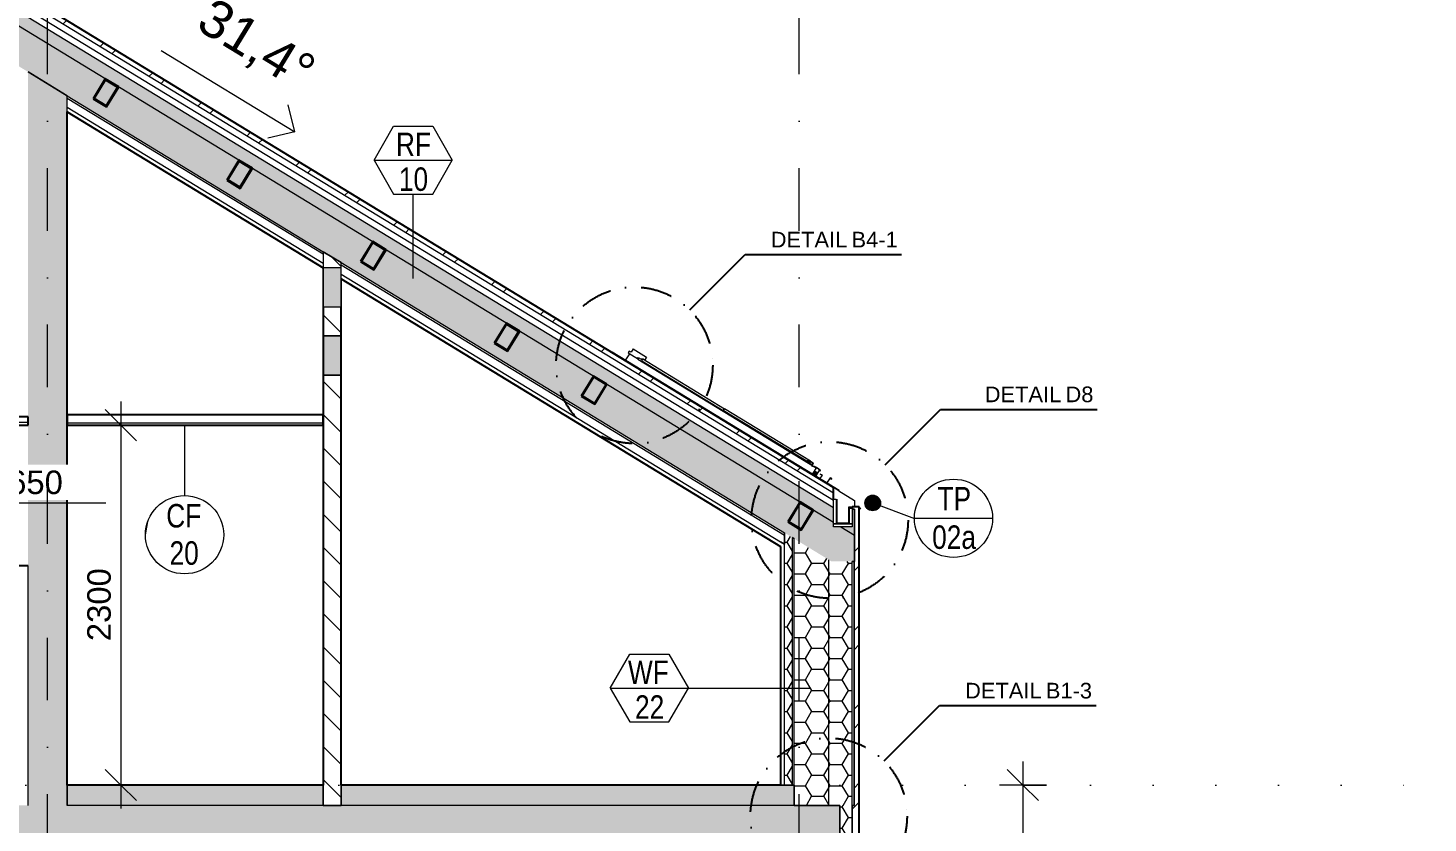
# Model space of a CAD drawing. Header units: millimetres. Extents: x -7743 to 191930, y -8645 to 72638.
# Drawn here: x 48772 to 57715, y 7107 to 12187 of the extents above; entities that cross this region are included whole.
import ezdxf

# ---------------------------------------------------------------- set-up
doc = ezdxf.new("R2010")
doc.units = ezdxf.units.MM
for name, pattern in [('HA_DashDot_10mm-S3mm', [1000, 400, -300, 0, -300]), ('HA_DashDot_4mm-S1mm', [400, 200, -100, 0, -100]), ('HA_Dot-S4mm', [400, 0, -400])]:
    doc.linetypes.add(name, pattern=pattern)
for name, color, linetype, lineweight in [('A-____-____-DIMS', 9, 'Continuous', 5), ('A-____-____-DIMS-100', 9, 'Continuous', 5), ('A-CLNG-____-IDEN', 9, 'Continuous', 9), ('A-CLNG-____-MCUT', 9, 'Continuous', 25), ('A-DETL-____-OTLN', 9, 'Continuous', 25), ('A-DETL-____-THIN', 9, 'Continuous', 9), ('A-DETL-GENF-OTLN', 9, 'Continuous', 9), ('A-FLOR-____-MCUT', 9, 'Continuous', 25), ('A-FLOR-____-OTLN', 9, 'Continuous', 9), ('A-FLOR-____-OVHD', 9, 'HA_DashDot_4mm-S1mm', 25), ('A-FLOR-____-PATT', 9, 'Continuous', 25), ('A-FLOR-LEVL-OTLN', 9, 'Continuous', 9), ('A-GENM-____-IDEN', 9, 'Continuous', 9), ('A-GENM-____-OTLN', 9, 'Continuous', 9), ('A-GLAZ-____-OTLN', 9, 'Continuous', 5), ('A-ROOF-____-MCUT', 9, 'Continuous', 25), ('A-ROOF-____-OTLN', 9, 'Continuous', 9), ('A-ROOF-____-PATT', 9, 'Continuous', 25), ('A-WALL-____-MCUT', 9, 'Continuous', 25), ('A-WALL-____-OTLN', 9, 'Continuous', 9), ('A-WALL-____-PATT', 9, 'Continuous', 25), ('G-____-____-DIMS', 9, 'Continuous', 5), ('G-____-____-TEXT', 9, 'Continuous', 5), ('I-WALL-____-MCUT', 9, 'Continuous', 25), ('I-WALL-____-OTLN', 9, 'Continuous', 9), ('S-BEAM-____-MCUT', 9, 'Continuous', 25), ('S-COLS-____-OTLN', 9, 'Continuous', 9), ('S-GRID-____-OTLN', 9, 'Continuous', 5)]:
    doc.layers.add(name, color=color, linetype=linetype, lineweight=lineweight)
doc.styles.add('Arial', font='arial.ttf', dxfattribs={"height": 150})
doc.styles.add('Arial_2', font='arial.ttf', dxfattribs={"height": 100})
doc.styles.add('Arial_3', font='arial.ttf', dxfattribs={"width": 0.8, "height": 150})
doc.styles.add('Arial_4', font='arial.ttf', dxfattribs={"height": 240})
doc.dimstyles.new('Inner_Dimensions', dxfattribs={"dimscale": 304.8, "dimtxt": 153.03891, "dimasz": 0.656168, "dimexe": 0.492126, "dimexo": 0.0625, "dimgap": 0.065617, "dimtad": 1, "dimdec": 0, "dimzin": 0, "dimdsep": 46, "dimtxsty": 'Arial', "dimblk1": 'OBLIQUE', "dimblk2": 'OBLIQUE', "dimsah": 1, "dimcen": 0.09, "dimdle": 0.492126, "dimazin": 0, "dimtfac": 1, "dimtdec": 4, "dimtix": 1, "dimtmove": 0, "dimatfit": 3, "dimfxl": 0.492126, "dimfxlon": 1, "dimtvp": 1, "dimtolj": 1, "dimtzin": 0, "dimlwd": 9, "dimlwe": 9, "dimarcsym": 2})
pattern_1 = [(0, (809.754, 1865.4), (117.188, 67.658), [78.125, -156.25]), (120, (809.754, 1865.4), (-117.18755, 67.65879), [78.125, -156.25]), (60, (809.754, 1865.4), (0.00045, 135.31679), [0, -156.25, 78.125, 0])]
pattern_2 = [(45, (809.75, 1865.4), (-251.447, 251.447), []), (45, (809.75, 2246.4), (-251.447, 251.447), [])]

# ---------------------------------------------------------------- blocks, each defined once
blk = doc.blocks.new('Roof-Windows_VELUX_GLL_1061 - PK08-1836255-ŘEZ 1-1 OBJEKT A')
at = {"layer": 'A-GLAZ-____-OTLN', "color": 50}
for p, q in [((10454.6, 10114), (10457.2, 10118.3)), ((10457.2, 10118.3), (11736.4, 9338.6)), ((10566.9, 10106), (10542.6, 10066.2)), ((10565.2, 10123), (10558.1, 10111.4)), ((10558.1, 10111.4), (10618.6, 10074.5)), ((10577.2, 10115.6), (10565.2, 10123)), ((10590.4, 10137.3), (10577.2, 10115.6)), ((10590.4, 10137.3), (10676.4, 10084.9)), ((10618.6, 10074.5), (10623.4, 10082.2)), ((10622, 10071.9), (10621.5, 10071.1)), ((10621.5, 10071.1), (10622, 10071.9)), ((10621.5, 10071.1), (11759.9, 9377.2)), ((10622, 10071.9), (10626.9, 10080.1)), ((10623.4, 10082.2), (10645.8, 10068.6)), ((10643.4, 10058.9), (10645, 10061.4)), ((10643.4, 10058.9), (11165.1, 9740.9)), ((10645, 10061.4), (10652, 10072.9)), ((10645, 10061.4), (11166.6, 9743.4)), ((10645.8, 10068.6), (10650.3, 10076)), ((10650.3, 10076), (10665.4, 10066.8)), ((10652, 10072.9), (11173.7, 9754.9)), ((10676.4, 10084.9), (10665.4, 10066.8)), ((11166.6, 9743.4), (11173.7, 9754.9)), ((11173.7, 9754.9), (11166.6, 9743.4)), ((11723.1, 9420.1), (11173.7, 9754.9)), ((11165.1, 9740.9), (11166.6, 9743.4)), ((11166.6, 9743.4), (11165.1, 9740.9)), ((11714.6, 9406.1), (11165.1, 9740.9)), ((11716.1, 9408.5), (11166.6, 9743.4)), ((11718, 9420.7), (11704.2, 9424.9)), ((11704.2, 9424.9), (11707.7, 9422.8)), ((11707.7, 9422.8), (11717.7, 9419.7)), ((11714.3, 9405), (11720.4, 9415)), ((11716.1, 9408.5), (11714.6, 9406.1)), ((11717, 9407), (11715.4, 9404.4)), ((11723.1, 9420.1), (11716.1, 9408.5)), ((11732.1, 9397.8), (11717, 9407)), ((11722.5, 9419), (11721.9, 9418.1)), ((11725.3, 9416.4), (11739.7, 9407.6)), ((11740.9, 9408), (11725.8, 9417.2)), ((11731.2, 9395.5), (11732.1, 9397.8)), ((11739.7, 9407.6), (11731.5, 9386.6)), ((11733.5, 9389), (11740.9, 9408)), ((11733.8, 9334.4), (11736.4, 9338.6)), ((11736.4, 9338.6), (11733.8, 9334.4)), ((11759.9, 9377.2), (11736.4, 9338.6)), ((11736.4, 9338.6), (11907.2, 9234.6)), ((11745.8, 9332.9), (11756.1, 9349.8)), ((11761.5, 9349.9), (11746.6, 9355.4)), ((11746.7, 9355.6), (11770, 9347.1)), ((11761.7, 9345.6), (11751.7, 9329.3)), ((11753.4, 9328.2), (11763.4, 9344.6)), ((11756.1, 9349.8), (11760.8, 9348.1)), ((11780.4, 9364.2), (11757.1, 9326)), ((11759.1, 9325.4), (11779.2, 9358.3)), ((11779.2, 9358.3), (11782, 9356.6)), ((11904.5, 9230.3), (11870, 9251.3)), ((11904.5, 9230.3), (11907.2, 9234.6))]:
    blk.add_line(p, q, dxfattribs=at)
for centre, radius, start, end in [((11707.4, 9385.7), 35.5, 59.64511, 73.07279), ((11707.4, 9385.7), 36.5, 59.63122, 73.07279), ((11716.2, 9288.4), 99.3, 71.80433, 81.14581), ((11713.8, 9290.3), 100.7, 44.57265, 78.70408), ((11716.3, 9288.8), 99, 60.72187, 71.78567), ((11760.2, 9346.5), 1.7, 328.63821, 69.74204), ((11760.2, 9346.5), 3.7, 328.63821, 69.74204), ((11716.3, 9288.8), 99, 49.62671, 60.72186), ((11783.5, 9359), 2.83, 238.63821, 44.57265)]:
    blk.add_arc(centre, radius, start, end, dxfattribs=at)
blk = doc.blocks.new('HA_GM_Gutter_Facade - HA_GM_Gutter_Facade TP02-2234099-ŘEZ 1-1 OBJEKT A')
at = {"layer": 'A-GENM-____-OTLN', "color": 250}
for p, q in [((11870, 9018), (11870, 9177)), ((11870, 9177), (11888, 9177)), ((11888, 9177), (11888, 9018)), ((11893, 9023), (11893, 9177)), ((11967, 9125), (11967, 9023)), ((12037, 9125), (11967, 9125)), ((12044.5, 9112), (12037, 9125)), ((11972, 9018), (11972, 9120)), ((11972, 9120), (11990, 9120)), ((11990, 9120), (11990, 9018)), ((11870, 9000), (11870, 9018)), ((11870, 9018), (11990, 9018)), ((11888, 9018), (11870, 9018)), ((11990, 9000), (11870, 9000)), ((11967, 9023), (11893, 9023)), ((11990, 9018), (11972, 9018)), ((11990, 9018), (11990, 9000))]:
    blk.add_line(p, q, dxfattribs=at)
blk = doc.blocks.new('Roof-Windows_VELUX_VFE - VFE size 940x1370 _PK38__31_36-1858861-ŘEZ 1-1 OBJEKT A')
at = {"layer": 'A-GLAZ-____-OTLN', "color": 50}
for p, q in [((11798, 9329.1), (11783.8, 9309.7)), ((11784.6, 9336.6), (11784.2, 9335.9)), ((11784.2, 9335.9), (11798, 9329.1)), ((11784.5, 9309.3), (11799.2, 9329.3)), ((11799.2, 9329.3), (11784.6, 9336.6)), ((11851.5, 9313.3), (11828.7, 9282.4)), ((11829.4, 9282), (11851.6, 9312.2)), ((11860, 9307), (11851.5, 9313.3)), ((11851.6, 9312.2), (11858.9, 9306.9)), ((11854.7, 9307.2), (11854.2, 9306.6)), ((11854.2, 9306.6), (11857.7, 9304)), ((11857.6, 9305.1), (11854.7, 9307.2)), ((11858.9, 9306.9), (11857.6, 9305.1)), ((11857.7, 9304), (11860, 9307))]:
    blk.add_line(p, q, dxfattribs=at)
blk = doc.blocks.new('Roof-Windows_VELUX_GLL_1061 - PK08-1836817-ŘEZ 1-1 OBJEKT A')
at = {"layer": 'A-GLAZ-____-OTLN', "color": 50}
blk.add_line((10621.5, 10071.1), (10622, 10071.9), dxfattribs=at)
for centre, radius, start, end in [((11707.4, 9385.7), 35.5, 59.64512, 65.78661), ((11707.4, 9385.7), 36.5, 59.63122, 65.59071), ((11760.2, 9346.5), 1.7, 328.63821, 69.74204), ((11760.2, 9346.5), 3.7, 328.63821, 69.74204), ((11783.5, 9359), 2.83, 238.63821, 44.57265)]:
    blk.add_arc(centre, radius, start, end, dxfattribs=at)
blk = doc.blocks.new('HA_GM_Gutter_Facade - HA_GM_Gutter_Facade TP02-2234123-ŘEZ 1-1 OBJEKT A')
at = {"layer": 'A-GENM-____-OTLN', "color": 250}
for p, q in [((12037, 9125), (12034.9, 9125)), ((12044.5, 9112), (12037, 9125))]:
    blk.add_line(p, q, dxfattribs=at)
blk = doc.blocks.new('185-01_OBJEKT A_Central_rvt-2-ŘEZ 1-1 OBJEKT A')
at = {"layer": 'A-FLOR-____-PATT', "lineweight": 5}
h = blk.add_hatch(color=7, dxfattribs=at)
h.paths.add_polyline_path([(6575, 7220), (6575, 7350), (4840, 7350), (4840, 7220), (6466.8, 7220)])
h.paths.add_polyline_path([(2091.1, 7220), (4725, 7220), (4725, 7350), (1605, 7350), (1605, 7220)])
h.paths.add_polyline_path([(11620.1, 7220), (11620.1, 7350), (8725, 7350), (8725, 7220), (11389.4, 7220)])
h.paths.add_polyline_path([(8610, 7220), (8610, 7350), (6975, 7350), (6975, 7220), (7560.7, 7220)])
at = {"layer": 'A-FLOR-____-PATT', "lineweight": 9}
blk.add_hatch(color=254, dxfattribs=at).paths.add_polyline_path([(1855, 7000), (11910, 7000), (11910, 7220), (1605, 7220), (1605, 7130), (1855, 7130)])
at = {"layer": 'A-FLOR-____-PATT', "lineweight": 5}
h = blk.add_hatch(dxfattribs=at)
h.set_pattern_fill('FP_22', color=50, style=0, pattern_type=2)
h.set_pattern_definition(pattern_1)
h.paths.add_polyline_path([(11936.4, 7000), (11990, 7000), (11990, 7220), (11910, 7220), (11910, 7000)])
at = {"layer": 'A-ROOF-____-PATT', "lineweight": 5}
h = blk.add_hatch(dxfattribs=at)
h.set_pattern_fill('FP_23', color=8, style=0, pattern_type=2)
h.set_pattern_definition(pattern_2)
h.paths.add_polyline_path([(11870, 9216.2), (11870, 9251.3), (3381.6, 14424.9), (1605, 10185.7), (1605, 10108), (3395.8, 14381.1), (11799.6, 9259.1)])
h = blk.add_hatch(dxfattribs=at)
h.set_pattern_fill('FP_22', color=50, style=0, pattern_type=2)
h.set_pattern_definition(pattern_1)
h.paths.add_polyline_path([(12005, 8946.6), (12005, 9112), (11990, 9112), (11990, 9000), (11917.3, 9000), (11990, 8955.7)])
h.paths.add_polyline_path([(11870, 9028.8), (11870, 9122.5), (3433.6, 14264.4), (1605, 9901.1), (1605, 9750), (1628.4, 9750), (3471.5, 14147.6), (4813, 13330), (4852.5, 13330), (4852.5, 13305.9), (11799.6, 9071.7)])
h = blk.add_hatch(dxfattribs=at)
h.set_pattern_fill('FP_22', color=50, style=0, pattern_type=2)
h.set_pattern_definition(pattern_1)
h.paths.add_polyline_path([(12002.6, 8779.1), (12005, 8779.1), (12005, 8946.6), (11917.3, 9000), (11870, 9000), (11870, 9028.8), (4852.5, 13305.9), (4852.5, 13270), (4822.5, 13270), (4822.5, 13240), (4742.5, 13240), (4742.5, 13270), (4712.5, 13270), (4712.5, 13330), (4813, 13330), (3471.5, 14147.6), (1628.4, 9750), (1867, 9750), (3575.5, 13826.6), (11857.1, 8779.1), (11990.1, 8779.1)])
at = {"layer": 'A-WALL-____-PATT', "lineweight": 9}
blk.add_hatch(color=254, dxfattribs=at).paths.add_polyline_path([(6975, 7220), (6975, 11754.6), (6725, 11907), (6725, 7220)])
at = {"layer": 'A-WALL-____-PATT', "lineweight": 5}
h = blk.add_hatch(dxfattribs=at)
h.set_pattern_fill('FP_18', color=50, style=0, pattern_type=2)
h.set_pattern_definition([(135, (809.75, 1865.4), (-106.066, -106.066), [])])
h.paths.add_polyline_path([(8610, 7220), (8725, 7220), (8725, 9970), (8610, 9970), (8610, 7350)])
h.paths.add_polyline_path([(8725, 10220), (8725, 10405.6), (8610, 10405.6), (8610, 10220), (8654.6, 10220)])
h.paths.add_polyline_path([(8725, 10655.6), (8725, 10688), (8610, 10758.1), (8610, 10655.6), (8654.6, 10655.6)])
blk.add_hatch(color=253, dxfattribs=at).paths.add_polyline_path([(8654.6, 9970), (8725, 9970), (8725, 10220), (8610, 10220), (8610, 9970)])
h = blk.add_hatch(dxfattribs=at)
h.set_pattern_fill('FP_23', color=50, style=0, pattern_type=2)
h.set_pattern_definition(pattern_2)
h.paths.add_polyline_path([(12035, 2400), (12035, 4200), (11990, 4200), (11990, 2400)])
h.paths.add_polyline_path([(12035, 6600), (12035, 9128.4), (11990, 9128.4), (11990, 9112), (12005, 9112), (12005, 8779.1), (12002.6, 8779.1), (12002.6, 7220), (11990, 7220), (11990, 6600)])
h = blk.add_hatch(dxfattribs=at)
h.set_pattern_fill('FP_22', color=50, style=0, pattern_type=2)
h.set_pattern_definition(pattern_1)
h.paths.add_polyline_path([(11607.6, 7350), (11607.6, 8931.1), (11557.6, 8961.6), (11557.6, 7350)])
h = blk.add_hatch(dxfattribs=at)
h.set_pattern_fill('FP_22', color=50, style=0, pattern_type=2)
h.set_pattern_definition(pattern_1)
h.paths.add_polyline_path([(11840.1, 7220), (11840.1, 8789.4), (11620.1, 8923.5), (11620.1, 7220)])
h = blk.add_hatch(dxfattribs=at)
h.set_pattern_fill('FP_22', color=50, style=0, pattern_type=2)
h.set_pattern_definition(pattern_1)
h.paths.add_polyline_path([(11990.1, 7220), (11990.1, 8779.1), (11857.1, 8779.1), (11840.1, 8789.4), (11840.1, 7220), (11936.4, 7220)])
at = {"layer": 'A-CLNG-____-MCUT', "color": 10}
for p, q in [((6725, 9702), (4840, 9702)), ((6725, 9650), (6725, 9702)), ((8610, 9716.5), (6975, 9716.5)), ((6975, 9716.5), (6975, 9650)), ((8610, 9650), (8610, 9716.5)), ((4840, 9650), (6725, 9650)), ((6975, 9650), (8610, 9650))]:
    blk.add_line(p, q, dxfattribs=at)
at = {"layer": 'A-CLNG-____-MCUT', "color": 250, "lineweight": 9}
for p, q in [((6725, 9666), (4840, 9666)), ((8610, 9662.5), (6975, 9662.5))]:
    blk.add_line(p, q, dxfattribs=at)
at = {"layer": 'A-FLOR-____-MCUT', "color": 10}
for p, q in [((8610, 7350), (6975, 7350)), ((11532.6, 7350), (8725, 7350))]:
    blk.add_line(p, q, dxfattribs=at)
at = {"layer": 'A-FLOR-____-MCUT', "color": 250, "lineweight": 9}
for p, q in [((6975, 7350), (6975, 7220)), ((8610, 7220), (8610, 7350)), ((8725, 7350), (8725, 7220)), ((11557.6, 7350), (11532.6, 7350)), ((11607.6, 7350), (11557.6, 7350)), ((11620.1, 7350), (11607.6, 7350)), ((11620.1, 7220), (11620.1, 7350)), ((8610, 7220), (6975, 7220)), ((8725, 7220), (8610, 7220)), ((11620.1, 7220), (8725, 7220)), ((11840.1, 7220), (11620.1, 7220)), ((11910, 7220), (11840.1, 7220))]:
    blk.add_line(p, q, dxfattribs=at)
at = {"layer": 'A-FLOR-____-OTLN', "color": 250}
for p, q in [((11910, 7000), (11910, 7220)), ((11910, 7220), (11910, 7000)), ((11990, 7000), (11990, 7220))]:
    blk.add_line(p, q, dxfattribs=at)
at = {"layer": 'A-ROOF-____-MCUT', "color": 10}
for p, q in [((11870, 9251.3), (3381.6, 14424.9)), ((6975, 11652.2), (8610, 10655.6)), ((8725, 10585.6), (11532.6, 8874.4)), ((11870, 9177), (11870, 9251.3))]:
    blk.add_line(p, q, dxfattribs=at)
at = {"layer": 'A-ROOF-____-MCUT', "color": 250, "lineweight": 9}
for p, q in [((3395.8, 14381.1), (11870, 9216.2)), ((3414.7, 14322.7), (11870, 9169.4)), ((3433.6, 14264.4), (11870, 9122.5)), ((4852.5, 13305.9), (11870, 9028.8)), ((6725, 11907), (6975, 11754.6)), ((6975, 11754.6), (8610, 10758.1)), ((6975, 11740), (8610, 10743.5)), ((6975, 11681.4), (8610, 10684.9)), ((8610, 10758.1), (8725, 10688)), ((8725, 10688), (11557.6, 8961.6)), ((8725, 10673.4), (11557.6, 8947)), ((8725, 10614.8), (11532.6, 8903.7)), ((12005, 9112), (11990, 9112)), ((12005, 8946.6), (12005, 9112)), ((11557.6, 8947), (11557.6, 8961.6)), ((11557.6, 8888.4), (11557.6, 8947)), ((11917.3, 9000), (12005, 8946.6)), ((12005, 8779.1), (12005, 8946.6)), ((11532.6, 8903.7), (11557.6, 8888.4)), ((11607.6, 8931.1), (11620.1, 8923.5)), ((11990.1, 8779.1), (12002.6, 8779.1)), ((12002.6, 8779.1), (12005, 8779.1))]:
    blk.add_line(p, q, dxfattribs=at)
at = {"layer": 'A-ROOF-____-OTLN', "color": 250}
for p, q in [((11904.5, 9230.3), (12005, 9169.1)), ((12005, 9169.1), (12005, 9128.4))]:
    blk.add_line(p, q, dxfattribs=at)
at = {"layer": 'A-WALL-____-MCUT', "color": 250, "lineweight": 9}
for p, q in [((6975, 11754.6), (6725, 11907)), ((6975, 11740), (6975, 11754.6)), ((6975, 11681.4), (6975, 11740)), ((6975, 11652.2), (6975, 11681.4)), ((8725, 10688), (8610, 10758.1)), ((8610, 10758.1), (8610, 10743.5)), ((8610, 10743.5), (8610, 10684.9)), ((8610, 10684.9), (8610, 10655.6)), ((8725, 10673.4), (8725, 10688)), ((8725, 10655.6), (8725, 10673.4)), ((11990, 9112), (12005, 9112)), ((12005, 9112), (12005, 8946.6)), ((11557.6, 8961.6), (11557.6, 8947)), ((11557.6, 8947), (11557.6, 8888.4)), ((12005, 8946.6), (12005, 8779.1)), ((11557.6, 8888.4), (11532.6, 8903.7)), ((11557.6, 8859.1), (11557.6, 8888.4)), ((11557.6, 7350), (11557.6, 8859.1)), ((11620.1, 8923.5), (11607.6, 8931.1)), ((11607.6, 8828.7), (11607.6, 8931.1)), ((11620.1, 8821.1), (11620.1, 8923.5)), ((11607.6, 7350), (11607.6, 8828.7)), ((11620.1, 7350), (11620.1, 8821.1)), ((11840.1, 8779.1), (11840.1, 8789.4)), ((11840.1, 7350), (11840.1, 8779.1)), ((12002.6, 8779.1), (11990.1, 8779.1)), ((11990.1, 7220), (11990.1, 8779.1)), ((12002.6, 7220), (12002.6, 8779.1)), ((12005, 8779.1), (12002.6, 8779.1)), ((12002.6, 8779.1), (12002.6, 7220)), ((6725, 7350), (6725, 8750)), ((6725, 7220), (6725, 7350)), ((6975, 7220), (6975, 7350)), ((8610, 7350), (8610, 7220)), ((8725, 7220), (8725, 7350)), ((11532.6, 7350), (11557.6, 7350)), ((11557.6, 7350), (11607.6, 7350)), ((11607.6, 7350), (11620.1, 7350)), ((11620.1, 7350), (11620.1, 7220)), ((11840.1, 7220), (11840.1, 7350)), ((8610, 7220), (8725, 7220)), ((11620.1, 7220), (11840.1, 7220)), ((11840.1, 7220), (11910, 7220)), ((12002.6, 7220), (11990, 7220)), ((11990.1, 7220), (12002.6, 7220))]:
    blk.add_line(p, q, dxfattribs=at)
at = {"layer": 'A-WALL-____-MCUT', "color": 10}
for p, q in [((8610, 10220), (8610, 9970)), ((8725, 9970), (8725, 10220)), ((11990, 9128.4), (11990, 9120)), ((12035, 9128.4), (11990, 9128.4)), ((12035, 6600), (12035, 9128.4)), ((11532.6, 8874.4), (11532.6, 7350))]:
    blk.add_line(p, q, dxfattribs=at)
at = {"layer": 'A-WALL-____-OTLN', "color": 250}
for p, q in [((8725, 10220), (8610, 10220)), ((8610, 9970), (8725, 9970)), ((11990, 7220), (11990, 7000))]:
    blk.add_line(p, q, dxfattribs=at)
at = {"layer": 'I-WALL-____-MCUT', "color": 10}
for p, q in [((6975, 7350), (6975, 11652.2)), ((8610, 10405.6), (8610, 10220)), ((8725, 10220), (8725, 10405.6)), ((8610, 9970), (8610, 7350)), ((8725, 7350), (8725, 9970)), ((6725, 8750), (6575, 8750))]:
    blk.add_line(p, q, dxfattribs=at)
at = {"layer": 'I-WALL-____-OTLN', "color": 250}
for p, q in [((8610, 10220), (8725, 10220)), ((8725, 9970), (8610, 9970))]:
    blk.add_line(p, q, dxfattribs=at)
at = {"layer": 'S-COLS-____-OTLN', "color": 250}
for p, q in [((8607.5, 10657.2), (8607.5, 9716.5)), ((8727.5, 7350), (8727.5, 10584.1)), ((8607.5, 9650), (8607.5, 7350))]:
    blk.add_line(p, q, dxfattribs=at)
at = {"layer": 'A-GENM-____-OTLN', "color": 250, "lineweight": 9}
for name in ['HA_GM_Gutter_Facade - HA_GM_Gutter_Facade TP02-2234099-ŘEZ 1-1 OBJEKT A', 'HA_GM_Gutter_Facade - HA_GM_Gutter_Facade TP02-2234123-ŘEZ 1-1 OBJEKT A']:
    blk.add_blockref(name, (0, 0), dxfattribs=at)
at = {"layer": 'A-GLAZ-____-OTLN', "color": 250, "lineweight": 9}
for name in ['Roof-Windows_VELUX_GLL_1061 - PK08-1836255-ŘEZ 1-1 OBJEKT A', 'Roof-Windows_VELUX_GLL_1061 - PK08-1836817-ŘEZ 1-1 OBJEKT A', 'Roof-Windows_VELUX_VFE - VFE size 940x1370 _PK38__31_36-1858861-ŘEZ 1-1 OBJEKT A']:
    blk.add_blockref(name, (0, 0), dxfattribs=at)
blk = doc.blocks.new('BD Libuτ_IFC_210924_ifc-2-ŘEZ 1-1 OBJEKT A')
at = {"layer": 'S-BEAM-____-MCUT', "color": 10}
for p, q in [((7218.8, 11863.3), (7140.8, 11735.2)), ((7147.6, 11736.9), (7220.5, 11856.4)), ((7304.2, 11811.3), (7218.8, 11863.3)), ((7220.5, 11856.4), (7297.4, 11809.6)), ((7297.4, 11809.6), (7224.5, 11690)), ((7226.2, 11683.2), (7304.2, 11811.3)), ((7140.8, 11735.2), (7226.2, 11683.2)), ((7224.5, 11690), (7147.6, 11736.9)), ((8072.8, 11343), (7994.7, 11214.9)), ((8001.6, 11216.5), (8074.5, 11336.1)), ((8158.2, 11290.9), (8072.8, 11343)), ((8074.5, 11336.1), (8151.3, 11289.3)), ((8151.3, 11289.3), (8078.5, 11169.7)), ((8080.1, 11162.8), (8158.2, 11290.9)), ((7994.7, 11214.9), (8080.1, 11162.8)), ((8078.5, 11169.7), (8001.6, 11216.5)), ((8926.7, 10822.6), (8848.7, 10694.5)), ((9012.1, 10770.6), (8926.7, 10822.6)), ((8855.6, 10696.2), (8928.4, 10815.7)), ((8928.4, 10815.7), (9005.3, 10768.9)), ((9005.3, 10768.9), (8932.4, 10649.3)), ((8934.1, 10642.5), (9012.1, 10770.6)), ((8848.7, 10694.5), (8934.1, 10642.5)), ((8932.4, 10649.3), (8855.6, 10696.2)), ((9780.7, 10302.2), (9702.6, 10174.1)), ((9709.5, 10175.8), (9782.4, 10295.4)), ((9866.1, 10250.2), (9780.7, 10302.2)), ((9782.4, 10295.4), (9859.2, 10248.5)), ((9859.2, 10248.5), (9786.4, 10129)), ((9788, 10122.1), (9866.1, 10250.2)), ((9702.6, 10174.1), (9788, 10122.1)), ((9786.4, 10129), (9709.5, 10175.8)), ((10337.6, 9962.9), (10259.5, 9834.8)), ((10265, 9836.1), (10338.9, 9957.4)), ((10423, 9910.8), (10337.6, 9962.9)), ((10338.9, 9957.4), (10417.5, 9909.5)), ((10417.5, 9909.5), (10343.6, 9788.2)), ((10344.9, 9782.7), (10423, 9910.8)), ((10259.5, 9834.8), (10344.9, 9782.7)), ((10343.6, 9788.2), (10265, 9836.1)), ((11656.9, 9158.9), (11578.9, 9030.8)), ((11584.4, 9032.2), (11658.3, 9153.4)), ((11742.3, 9106.9), (11656.9, 9158.9)), ((11658.3, 9153.4), (11736.8, 9105.5)), ((11736.8, 9105.5), (11662.9, 8984.3)), ((11664.3, 8978.8), (11742.3, 9106.9)), ((11578.9, 9030.8), (11664.3, 8978.8)), ((11662.9, 8984.3), (11584.4, 9032.2))]:
    blk.add_line(p, q, dxfattribs=at)
blk = doc.blocks.new('DIMBLOCK111-ŘEZ 1-1 OBJEKT A')
at = {"layer": 'A-____-____-DIMS-100', "lineweight": 9}
for p, q in [((55127.9, 7350), (55027.9, 7450)), ((55127.9, 7500), (55127.9, 5200)), ((55277.9, 7350), (54977.9, 7350)), ((55127.9, 7350), (55227.9, 7250)), ((55127.9, 7350), (55277.9, 7350)), ((55127.9, 5200), (55027.9, 5300)), ((54977.9, 5200), (55277.9, 5200)), ((55127.9, 5200), (54977.9, 5200)), ((55127.9, 5200), (55227.9, 5100))]:
    blk.add_line(p, q, dxfattribs=at)
at = {"layer": 'A-____-____-DIMS-100', "color": 0, "lineweight": 9, "insert": (54913.2, 6044.3), "char_height": 150, "width": 553.765, "attachment_point": 1, "rotation": 90, "line_spacing_factor": 0.941778, "style": 'Arial'}
blk.add_mtext('2150', dxfattribs=at)
blk = doc.blocks.new('_Oblique')
at = {"color": 0, "linetype": 'ByBlock', "lineweight": -2}
blk.add_line((-0.5, -0.5), (0.5, 0.5), dxfattribs=at)
blk = doc.blocks.new('Spot Elevations - Flipped-794089-ŘEZ 1-1 OBJEKT A')
at = {"layer": 'G-____-____-DIMS', "lineweight": 9}
for p, q in [((7761.1, 2423.2), (7937.8, 2600)), ((7937.8, 2600), (8114.6, 2423.2)), ((7937.8, 2100), (7937.8, 2600)), ((8937.8, 2100), (7937.8, 2100))]:
    blk.add_line(p, q, dxfattribs=at)
blk = doc.blocks.new('HA_TAG_GM_Products - Generic-588599-ŘEZ 1-1 OBJEKT A')
at = {"layer": 'A-GENM-____-IDEN'}
blk.add_line((550.3, 10116.6), (1050.3, 10116.6), dxfattribs=at)
blk.add_circle((800.3, 10116.6), 250, dxfattribs=at)
blk = doc.blocks.new('DIMBLOCK117-ŘEZ 1-1 OBJEKT A')
at = {"layer": 'A-____-____-DIMS-100', "lineweight": 9}
for p, q in [((49365.7, 9650), (49265.7, 9750)), ((49365.7, 9800), (49365.7, 7200)), ((49515.7, 9650), (49215.7, 9650)), ((49365.7, 9650), (49465.7, 9550)), ((49365.7, 9650), (49515.7, 9650)), ((49365.7, 7350), (49265.7, 7450)), ((49515.7, 7350), (49215.7, 7350)), ((49365.7, 7350), (49465.7, 7250)), ((49365.7, 7350), (49515.7, 7350))]:
    blk.add_line(p, q, dxfattribs=at)
at = {"layer": 'A-____-____-DIMS-100', "color": 0, "lineweight": 9, "insert": (49150.9, 8269.3), "char_height": 150, "width": 553.765, "attachment_point": 1, "rotation": 90, "line_spacing_factor": 0.941778, "style": 'Arial'}
blk.add_mtext('2300', dxfattribs=at)
blk = doc.blocks.new('HA_Tag_Ceiling - Group _ Type Mark-1822524-ŘEZ 1-1 OBJEKT A')
at = {"layer": 'A-CLNG-____-IDEN'}
blk.add_line((7475, 6111.9), (7490.1, 6197.4), dxfattribs=at)
blk.add_circle((7725, 6111.9), 250, dxfattribs=at)

msp = doc.modelspace()

# ---------------------------------------------------------------- hatches: boundary and pattern name
at = {"layer": 'A-DETL-GENF-OTLN'}
msp.add_hatch(color=254, dxfattribs=at).paths.add_polyline_path([(50657.5, 10405.6), (50772.5, 10405.6), (50772.5, 10655.6), (50657.5, 10655.6), (50657.5, 10575.5)])
at = {"layer": 'A-GENM-____-IDEN'}
h = msp.add_hatch(color=256, dxfattribs=at)
edge = h.paths.add_edge_path()
edge.add_arc((54168.3, 9152.4), 50, 0, 360)

# ---------------------------------------------------------------- linework, layer by layer
at = {"layer": 'A-CLNG-____-IDEN'}
msp.add_line((49772.5, 9650), (49772.5, 9199.4), dxfattribs=at)
at = {"layer": 'A-DETL-____-OTLN'}
for p, q in [((52999.7, 10385.6), (53353.2, 10739.2)), ((53353.2, 10739.2), (54353.2, 10739.2)), ((54247.6, 9396.7), (54601.1, 9750.2)), ((54601.1, 9750.2), (55601.1, 9750.2)), ((54241.1, 7503.6), (54594.7, 7857.1)), ((54594.7, 7857.1), (55594.7, 7857.1))]:
    msp.add_line(p, q, dxfattribs=at)
at = {"layer": 'A-DETL-____-THIN'}
for p, q in [((50982.7, 11342.7), (51107.7, 11559.2)), ((51107.7, 11559.2), (51357.7, 11559.2)), ((51357.7, 11559.2), (51482.7, 11342.7)), ((50982.7, 11342.7), (51482.7, 11342.7)), ((50982.7, 11342.7), (51107.7, 11126.2)), ((51357.7, 11126.2), (51482.7, 11342.7)), ((51107.7, 11126.2), (51357.7, 11126.2)), ((51232.7, 10586.2), (51232.7, 11126.2)), ((50772.5, 10655.6), (50657.5, 10655.6)), ((50657.5, 10655.6), (50657.5, 10405.6)), ((50772.5, 10405.6), (50772.5, 10655.6)), ((50657.5, 10405.6), (50772.5, 10405.6)), ((52491.1, 7969.5), (52616.1, 8186)), ((52616.1, 8186), (52866.1, 8186)), ((52866.1, 8186), (52991.1, 7969.5)), ((52491.1, 7969.5), (52991.1, 7969.5)), ((52491.1, 7969.5), (52616.1, 7753)), ((52866.1, 7753), (52991.1, 7969.5)), ((52991.1, 7969.5), (53771.1, 7969.5)), ((52616.1, 7753), (52866.1, 7753))]:
    msp.add_line(p, q, dxfattribs=at)
at = {"layer": 'A-FLOR-____-OVHD'}
for centre in [(52646.1, 10032.1), (53894, 9043.1), (53887.5, 7150)]:
    msp.add_circle(centre, 500, dxfattribs=at)
at = {"layer": 'A-FLOR-LEVL-OTLN', "linetype": 'HA_Dot-S4mm', "lineweight": 5}
msp.add_line((36754.8, 7350), (57715.4, 7350), dxfattribs=at)
at = {"layer": 'A-GENM-____-IDEN'}
msp.add_line((54168.3, 9152.4), (54434.6, 9054.1), dxfattribs=at)
msp.add_circle((54168.3, 9152.4), 50, dxfattribs=at)
at = {"layer": 'G-____-____-DIMS'}
msp.add_line((50476.5, 11524.3), (50304.7, 11482.6), dxfattribs=at)
at = {"layer": 'S-GRID-____-OTLN', "linetype": 'HA_DashDot_10mm-S3mm', "lineweight": 9}
msp.add_line((53697.5, -5109.8), (53697.5, 14688), dxfattribs=at)

# ---------------------------------------------------------------- block references
at = {"lineweight": 5}
for name in ['185-01_OBJEKT A_Central_rvt-2-ŘEZ 1-1 OBJEKT A', 'BD Libuτ_IFC_210924_ifc-2-ŘEZ 1-1 OBJEKT A']:
    msp.add_blockref(name, (42047.5, 0), dxfattribs=at)
at = {"layer": 'A-CLNG-____-IDEN'}
msp.add_blockref('HA_Tag_Ceiling - Group _ Type Mark-1822524-ŘEZ 1-1 OBJEKT A', (42047.5, 2837.5), dxfattribs=at)
at = {"layer": 'A-GENM-____-IDEN'}
msp.add_blockref('HA_TAG_GM_Products - Generic-588599-ŘEZ 1-1 OBJEKT A', (53884.3, -1062.4), dxfattribs=at)
at = {"layer": 'G-____-____-DIMS', "lineweight": 9}
msp.add_blockref('Spot Elevations - Flipped-794089-ŘEZ 1-1 OBJEKT A', (40332.8, 7050), dxfattribs=at)

# ---------------------------------------------------------------- texts
at = {"layer": 'A-CLNG-____-IDEN', "lineweight": 5, "char_height": 150, "attachment_point": 1, "style": 'Arial_3'}
for s, insert, width in [('CF', (49655.6, 9145.7), 275.78), ('20', (49676.8, 8907.5), 230.886)]:
    msp.add_mtext(s, dxfattribs=dict(at, insert=insert, width=width))
at = {"layer": 'A-GENM-____-IDEN', "lineweight": 5, "char_height": 150, "attachment_point": 1, "style": 'Arial_3'}
for s, insert, width in [('TP', (54582.5, 9254.4), 256.54), ('02a', (54548.1, 9008.9), 339.915)]:
    msp.add_mtext(s, dxfattribs=dict(at, insert=insert, width=width))
at = {"layer": 'G-____-____-TEXT', "color": 7, "lineweight": 9, "attachment_point": 1}
for s, insert, char_height, width, style in [('RF', (51123.1, 11518.6), 150, 275.781, 'Arial_3'), ('10', (51141.8, 11296.6), 150, 230.886, 'Arial_3'), ('DETAIL ', (53516.8, 10885.2), 100, 625.316, 'Arial_2'), ('B4-1', (54032.8, 10885.2), 100, 360.759, 'Arial_2'), ('DETAIL ', (54883.8, 9896.3), 100, 625.316, 'Arial_2'), ('D8', (55399.8, 9896.3), 100, 216.456, 'Arial_2'), ('WF', (52605, 8145.4), 150, 333.502, 'Arial_3'), ('DETAIL ', (54758.3, 8003.1), 100, 625.316, 'Arial_2'), ('B1-3', (55274.2, 8003.1), 100, 360.759, 'Arial_2'), ('22', (52650.1, 7923.4), 150, 230.886, 'Arial_3')]:
    msp.add_mtext(s, dxfattribs=dict(at, insert=insert, char_height=char_height, width=width, style=style))

# ---------------------------------------------------------------- dimensions: what is measured, and where the dimension line sits
at = {"layer": 'A-____-____-DIMS', "lineweight": 9}
dim = msp.add_linear_dim(base=(55127.9, 5200), p1=(55277.9, 7350), p2=(54977.9, 5200), angle=90, dimstyle='Inner_Dimensions', override={"dimpost": '<>', "dimfxl": 2170.829335}, dxfattribs=at)
dim.commit()
dim.dimension.update_dxf_attribs({"geometry": 'DIMBLOCK111-ŘEZ 1-1 OBJEKT A', "text_midpoint": (55031.4, 6275)})

# ---------------------------------------------------------------- next in the draw order: texts
at = {"layer": 'G-____-____-DIMS', "insert": (49961.1, 12392.2), "char_height": 240, "width": 940.257, "attachment_point": 1, "rotation": 328.63821, "line_spacing_factor": 0.941778, "style": 'Arial_4', "bg_fill": 3, "box_fill_scale": 1.25, "bg_fill_color": 256, "bg_fill_true_color": 13158600, "bg_fill_transparency": 0}
msp.add_mtext('31,4°', dxfattribs=at)
at = {"layer": 'G-____-____-DIMS', "lineweight": 9, "insert": (48348.5, 9359.3), "char_height": 150, "width": 773.133, "attachment_point": 1, "line_spacing_factor": 0.941778, "style": 'Arial', "bg_fill": 3, "box_fill_scale": 1.25, "bg_fill_color": 256, "bg_fill_true_color": 13158600, "bg_fill_transparency": 0}
msp.add_mtext('+9,650', dxfattribs=at)

# ---------------------------------------------------------------- next in the draw order: linework, layer by layer
at = {"layer": 'G-____-____-DIMS'}
for p, q in [((49622.6, 12044.7), (50476.5, 11524.3)), ((50476.5, 11524.3), (50434.8, 11696))]:
    msp.add_line(p, q, dxfattribs=at)
at = {"layer": 'S-GRID-____-OTLN', "linetype": 'HA_DashDot_10mm-S3mm', "lineweight": 9}
msp.add_line((48897.5, -5109.8), (48897.5, 14688), dxfattribs=at)

# ---------------------------------------------------------------- next in the draw order: dimensions: what is measured, and where the dimension line sits
at = {"layer": 'A-____-____-DIMS', "lineweight": 9}
dim = msp.add_linear_dim(base=(49365.7, 7350), p1=(49515.7, 9650), p2=(49515.7, 7350), angle=90, dimstyle='Inner_Dimensions', override={"dimpost": '<>', "dimfxl": 2300}, dxfattribs=at)
dim.commit()
dim.dimension.update_dxf_attribs({"geometry": 'DIMBLOCK117-ŘEZ 1-1 OBJEKT A', "text_midpoint": (49269, 8500)})

doc.saveas('drawing.dxf')
